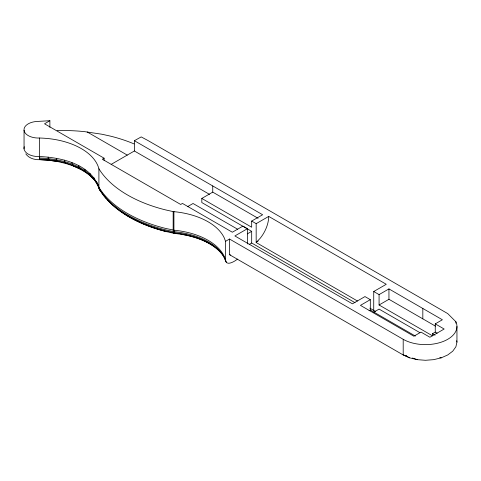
<?xml version="1.0" encoding="UTF-8"?>
<svg xmlns="http://www.w3.org/2000/svg" width="481" height="481" viewBox="0 0 481 481"><rect width="100%" height="100%" fill="white"/><g stroke="black" fill="none" stroke-linecap="round" stroke-linejoin="round"><path stroke-width="0.72" d="M39.827 159.259L39.737 159.692C34.566 159.896 28.908 158.297 25.794 153.896M456.95 326.449L456.95 342.105L455.88 346.813L452.729 351.196L447.727 354.96L441.203 357.852L433.609 359.668L425.463 360.287L417.31 359.668L409.716 357.852L403.198 354.96L229.521 254.689L229.521 239.033L225.547 241.33L225.547 259.842C226.028 266.871 234.872 261.231 237.524 259.097M40.145 159.283L39.779 159.62L39.55 157.978L39.532 138.017A14.406 8.315 0 0 1 24.05 130.375L24.05 148.888M39.55 157.978C61.857 159.001 90.464 165.458 99.152 188.841A121.507 70.154 0 0 0 165.482 229.828L173.25 231.577L173.918 230.183L173.918 211.67L173.16 211.604L173.16 230.116L173.521 232.66L174.507 233.453L175.156 233.105L174.369 233.357L173.918 230.183L165.38 228.367A121.783 70.31 0 0 1 98.9 187.277C90.254 163.985 61.754 157.552 39.532 156.529A14.406 8.315 0 0 1 24.248 146.717M49.116 159.854L48.791 160.269L39.737 159.692L39.586 159.031C60.011 159.776 82.353 165.29 96.032 181.565L90.771 176.112L89.917 173.34M357.491 301.022L256.169 242.526L260.251 238.215A23.93 13.817 -60 0 0 268.711 216.408L386.273 284.283L373.731 291.522L373.731 310.401M39.652 159.614L48.515 160.179L57.672 161.568L58.243 161.189M49.88 127.327L49.88 120.713L44.535 123.797L104.094 158.183L104.094 160.389M104.094 158.183L102.309 159.211L180.688 204.461L182.467 203.433L232.341 232.227L242.923 226.118L247.408 228.709L247.408 243.951M111.165 164.382L134.373 150.986L209.512 194.366M187.446 206.728L193.049 203.493L237.746 229.299M355.026 302.687L251.683 243.019L251.683 231.343L201.81 202.549L201.81 198.437L212.746 192.123L258.087 218.302M201.81 198.437L251.683 227.23L251.683 221.062L262.626 214.748L134.373 140.705L134.373 150.986M247.408 228.709L234.866 235.949L352.429 303.824L364.971 296.585L370.316 299.669L370.316 310.047L415.386 336.069M251.683 221.062L256.169 223.653L268.711 216.408M247.306 233.874L251.683 231.343M249.182 244.468L251.683 243.019M256.926 241.727L258.165 241.011M370.316 299.669L360.443 305.369L413.882 336.219L421.007 332.106L429.912 337.247L444.167 329.022L435.257 323.875L435.257 332.106L432.515 333.688L432.515 335.84L379.076 304.99L379.076 294.612L388.949 288.913L442.382 319.763L435.257 323.875M369.083 310.756L370.316 310.047M379.076 304.99L388.949 299.29L435.443 326.136M373.442 312.355L379.076 309.103L419.883 332.66M134.373 140.705L141.21 136.911L147.883 140.482L447.727 313.594L455.88 321.741L455.88 323.232M48.124 157.077L48.515 160.179L57.185 161.448L66.162 163.564L66.961 163.233M49.88 120.713L37.284 121.434A14.406 8.315 0 0 0 24.05 130.375M173.25 231.577L173.966 231.662A62.849 36.285 0 0 1 224.447 257.96L225.715 261.339M173.948 233.303L181.235 234.301A66.282 38.27 0 0 1 205.573 241.51M439.754 357.593L441.203 357.852M406.457 355.76L403.198 354.96L403.198 339.303L229.521 239.033M173.863 211.76L165.38 209.854A121.783 70.31 0 0 1 98.9 168.765A62.626 36.159 0 0 0 39.532 138.017M174.507 233.453L166.246 231.577A119.601 69.054 0 0 1 107.239 199.645M64.496 160.179L64.941 162.734L66.162 163.564M57.672 161.568L56.812 160.828L56.493 158.297M229.521 254.689L230.591 255.008M65.47 163.39L74.092 166.21L81.313 169.462M406.186 355.904L404.798 355.435L409.716 357.852M412.445 358.02L417.31 359.668M91.787 177.02L86.496 172.859L80.267 169.15L73.214 165.975L72.541 165.272L71.976 162.674M373.731 291.522L379.076 294.612M435.257 332.106L437.169 333.207M87.187 131.968L127.249 155.098M432.515 333.688L435.058 335.161M369.835 308.147L375.511 311.429M87.692 173.256L88.775 174.11M86.496 172.859L85.005 170.821L84.806 169.318M80.267 169.15L78.962 167.226L78.788 165.741M100.667 190.987L99.152 188.841L98.9 187.277L98.9 168.765M101.058 191.36L99.152 188.841M101.455 191.943L102.255 193.109M103.451 194.853L104.251 196.02A119.601 69.054 0 0 0 105.916 198.106M97.198 183.381L97.98 184.59M226.335 262.47L225.156 259.337A63.564 36.7 0 0 0 174.122 232.738L165.777 230.922A120.785 69.733 0 0 1 103.168 195.015L99.826 190.145L97.998 185.323L94.252 179.269L94.011 177.73M97.998 185.323L97.03 182.407M225.625 241.552L224.248 237.879A62.644 36.171 0 0 0 173.918 211.67M225.547 259.842L224.248 256.391A62.644 36.171 0 0 0 173.918 230.183M456.643 340.758L456.95 342.105M422.823 308.471L422.823 318.849M388.949 288.913L388.949 299.29M256.169 223.653L256.169 242.526M212.746 185.949L212.746 192.123M455.88 321.741A31.487 18.182 0 0 1 441.203 342.189A31.487 18.182 0 0 1 403.198 339.303M57.095 130.622A119.655 69.084 0 0 1 84.295 131.608L101.912 134.235L110.414 136.117A119.655 69.084 0 0 1 134.079 143.921M166.859 231.74A118.055 68.158 0 0 1 124.483 213.804M122.769 212.638A118.055 68.158 0 0 1 120.563 211.051M117.803 208.916A118.055 68.158 0 0 1 116.667 207.99M180.832 234.169A64.755 37.386 0 0 1 221.44 253.204M206.235 241.829A66.282 38.27 0 0 1 210.684 244.174M211.291 244.528A66.282 38.27 0 0 1 214.748 246.741"/></g></svg>
